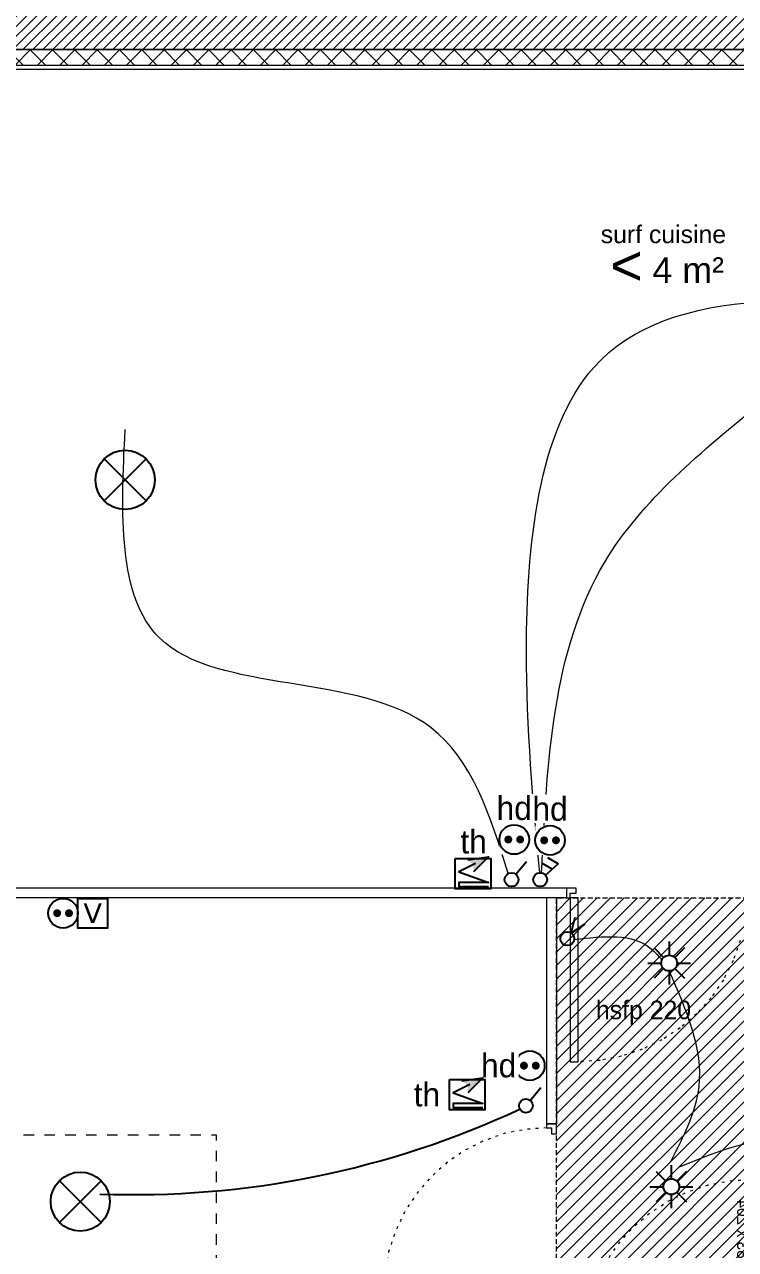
# Model space of a CAD drawing. Header units: centimetres. Extents: x 2738 to 7810, y 2495 to 5758.
# Drawn here: x 3680 to 4040, y 3674 to 4295 of the extents above; entities that cross this region are included whole.
import ezdxf

# ---------------------------------------------------------------- set-up
doc = ezdxf.new("R2010")
doc.units = ezdxf.units.CM
doc.header["$LTSCALE"] = 12.7
for name, pattern in [('Style de ligne -13', [0.295276, 0.19685, -0.098425]), ('Style de ligne -18', [0.328084, 0.109361, -0.218723]), ('VW-01', [0.83312, 0.41656, -0.41656])]:
    doc.linetypes.add(name, pattern=pattern)
for name, color, linetype, lineweight in [('B aménagement intérieur', 7, 'Continuous', 5), ('B Faux plafonds', 7, 'Continuous', 5), ('B GÈnÈral', 7, 'Continuous', 5), ('B Général', 7, 'Continuous', 5), ('C ANNOTATIONS-prestations', 7, 'Continuous', 5), ('prlm-ELEC-CFA', 1, 'Continuous', 25), ('prlm-ELEC-CFO', 1, 'Continuous', 25)]:
    doc.layers.add(name, color=color, linetype=linetype, lineweight=lineweight)
doc.styles.add('Eurostile', font='')
doc.styles.add('prlm-elec-cfa', font='comic.ttf', dxfattribs={"height": 12})
doc.styles.add('prlm-elec-cfo', font='comic.ttf', dxfattribs={"height": 12})
doc.styles.add('prlm-sejc', font='arial.ttf', dxfattribs={"height": 20})
doc.styles.get('Eurostile').set_extended_font_data('Eurostile')

# ---------------------------------------------------------------- blocks, each defined once
blk = doc.blocks.new('xi.PTCE')
at = {"layer": 'prlm-ELEC-CFO', "color": 0}
for points in [[(-10.61, 10.61), (10.61, -10.61)], [(10.61, 10.61), (-10.61, -10.61)]]:
    blk.add_lwpolyline(points, dxfattribs=at)
at = {"layer": 'prlm-ELEC-CFO', "color": 0, "linetype": 'ByBlock'}
blk.add_circle((0, 0), 15, dxfattribs=at)
blk = doc.blocks.new('xi.SA')
at = {"layer": 'prlm-ELEC-CFO', "color": 0}
blk.add_lwpolyline([(0.2, -1.28), (5.5, 5.28)], dxfattribs=at)
blk.add_circle((-2, -4), 3.5, dxfattribs=at)
blk = doc.blocks.new('xi.PCHD')
at = {"color": 0, "lineweight": 5}
blk.add_wipeout([(-7.5, -7.5), (7.5, -7.5), (7.5, 7.5), (-7.5, 7.5)], dxfattribs=at).dxf.layer = 'prlm-ELEC-CFO'
at = {"layer": 'prlm-ELEC-CFO', "color": 0, "linetype": 'ByBlock', "lineweight": 5, "const_width": 2}
for points in [[(-4, 0, 1), (-2, 0, 1)], [(2, 0, 1), (4, 0, 1)]]:
    blk.add_lwpolyline(points, format="xyb", close=True, dxfattribs=at)
at = {"layer": 'prlm-ELEC-CFO', "color": 0, "linetype": 'ByBlock', "lineweight": -2}
blk.add_circle((0, 0), 7.5, dxfattribs=at)
blk = doc.blocks.new('xi.PC')
at = {"color": 0, "lineweight": 5}
blk.add_wipeout([(-7.5, -7.5), (7.5, -7.5), (7.5, 7.5), (-7.5, 7.5)], dxfattribs=at).dxf.layer = 'prlm-ELEC-CFO'
at = {"layer": 'prlm-ELEC-CFO', "color": 0, "linetype": 'ByBlock', "lineweight": 5, "const_width": 2}
for points in [[(-4, 0, 1), (-2, 0, 1)], [(2, 0, 1), (4, 0, 1)]]:
    blk.add_lwpolyline(points, format="xyb", close=True, dxfattribs=at)
at = {"layer": 'prlm-ELEC-CFO', "color": 0, "linetype": 'ByBlock', "lineweight": -2}
blk.add_circle((0, 0), 7.5, dxfattribs=at)
blk = doc.blocks.new('xi.TV')
at = {"layer": 'prlm-ELEC-CFA', "color": 0, "linetype": 'ByBlock', "lineweight": -2, "flags": 128}
blk.add_lwpolyline([(-7.5, 7.5), (7.5, 7.5), (7.5, -7.5), (-7.5, -7.5)], close=True, dxfattribs=at)
at = {"layer": 'prlm-ELEC-CFA', "color": 0, "linetype": 'ByBlock', "insert": (0, 0), "char_height": 10, "width": 11.36, "attachment_point": 5}
blk.add_mtext('{\\fVerdana|b0|i0|c0|p34;V}', dxfattribs=at)
blk = doc.blocks.new('xi.SPOT')
at = {"color": 0, "lineweight": 5}
blk.add_wipeout([(-4, 0), (-2.83, -2.83), (0, -4), (2.83, -2.83), (4, 0), (2.83, 2.83), (0, 4), (-2.83, 2.83)], dxfattribs=at).dxf.layer = 'prlm-ELEC-CFO'
at = {"layer": 'prlm-ELEC-CFO', "color": 0, "linetype": 'ByBlock', "lineweight": -2, "flags": 128}
for points in [[(-7.69, 7.69), (-2.83, 2.83)], [(0, 10.88), (0, 4)], [(7.69, 7.69), (2.83, 2.83)], [(-10.88, 0), (-4, 0)], [(4, 0), (10.88, 0)], [(-2.83, -2.83), (-7.69, -7.69)], [(0, -4), (0, -10.88)], [(2.83, -2.83), (7.69, -7.69)]]:
    blk.add_lwpolyline(points, dxfattribs=at)
at = {"layer": 'prlm-ELEC-CFO', "color": 0, "linetype": 'ByBlock', "lineweight": -2}
blk.add_circle((0, 0), 4, dxfattribs=at)
blk = doc.blocks.new('xi.4m²')
at = {"color": 0}
blk.add_wipeout([(-34.54, 20.54), (34.54, 20.54), (34.54, -20.54), (-34.54, -20.54)], dxfattribs=at).dxf.layer = 'prlm-ELEC-CFO'
at = {"layer": 'prlm-ELEC-CFO', "color": 0, "attachment_point": 6, "line_spacing_factor": 0.8, "style": 'prlm-sejc'}
for s, insert, char_height in [('surf cuisine', (30.36, 8.9), 9), ('4 m²', (29.31, -9.19), 13)]:
    blk.add_mtext(s, dxfattribs=dict(at, insert=insert, char_height=char_height))
at = {"layer": 'prlm-ELEC-CFO', "color": 0, "style": 'prlm-sejc', "flags": 8}
blk.add_attdef('?', (-28.3, -16.79), '', height=20, dxfattribs=at)
blk = doc.blocks.new('xi.DA')
at = {"layer": 'prlm-ELEC-CFO', "color": 0}
for points in [[(0.61, -1.67), (7.04, 4.05), (1.81, 7.01)], [(4.05, 1.39), (-1.17, 4.34)]]:
    blk.add_lwpolyline(points, dxfattribs=at)
blk.add_circle((-2, -4), 3.5, dxfattribs=at)
blk = doc.blocks.new('xi.TH')
at = {"color": 0, "lineweight": 5}
blk.add_wipeout([(-7.5, -7.5), (7.5, -7.5), (7.5, 7.5), (-7.5, 7.5)], dxfattribs=at).dxf.layer = 'prlm-ELEC-CFA'
at = {"layer": 'prlm-ELEC-CFA', "lineweight": 5}
blk.add_hatch(color=0, dxfattribs=at).paths.add_polyline_path([(-3, 6), (-0.1, 3.7), (0, 0), (7.5, 7.5)])
at = {"layer": 'prlm-ELEC-CFA', "color": 0}
for points in [[(-3, 6), (7.5, 7.5), (0, 0)], [(0.95, 4.23), (-7.5, 0), (7.5, -5.5), (-7.5, -5.5), (-7.5, -7.5), (7.5, -7.5)]]:
    blk.add_lwpolyline(points, dxfattribs=at)
blk = doc.blocks.new('xi.VV')
at = {"layer": 'prlm-ELEC-CFO', "color": 0}
blk.add_lwpolyline([(6.95, 3.42), (0.01, -1.13), (1.91, 6.95)], dxfattribs=at)
blk.add_circle((-2, -4), 3.5, dxfattribs=at)
blk = doc.blocks.new('PP 80')
at = {"layer": 'B Général', "flags": 128}
blk.add_lwpolyline([(-43, 2.5), (-43, 85.5), (-39, 85.5), (-39, 2.5)], close=True, dxfattribs=at)
at = {"layer": 'B Général', "linetype": 'Style de ligne -18', "lineweight": 5, "flags": 128}
blk.add_lwpolyline([(46, 2.5), (45.27, 13.33), (43.1, 23.98), (39.53, 34.26), (34.61, 44), (28.44, 53.03), (21.1, 61.19), (12.74, 68.35), (3.5, 74.38), (-6.47, 79.18), (-17, 82.67), (-27.91, 84.79), (-39, 85.5)], dxfattribs=at)
at = {"layer": 'B Général', "color": 7, "linetype": 'Continuous', "lineweight": 5, "flags": 128}
for points in [[(-45, 2.5), (-43, 2.5), (-43, 0), (-40, 0), (-40, -2.5), (-45, -2.5)], [(48, 2.5), (46, 2.5), (46, 0), (43, 0), (43, -2.5), (48, -2.5), (48, -2.5), (48, -2.5), (48, 1.79), (48, 1.79)]]:
    blk.add_lwpolyline(points, close=True, dxfattribs=at)
at = {"layer": 'C ANNOTATIONS-prestations', "insert": (-37.5, 32.5), "char_height": 5.8825, "attachment_point": 1, "rotation": 90, "line_spacing_factor": 0.894142, "style": 'Eurostile'}
blk.add_mtext('PP 83 x 204', dxfattribs=at)
blk = doc.blocks.new('Groupe-3-1')
at = {"layer": 'B Général', "color": 7, "linetype": 'VW-01', "lineweight": 5}
blk.add_line((70, -114.99), (-70, -80.35), dxfattribs=at)
at = {"layer": 'B Général', "linetype": 'VW-01', "flags": 128}
for points in [[(-70, 35), (70, 35), (70, -155), (-70, -155)], [(-70, -114.99), (70, -114.99), (70, -155), (-70, -155)]]:
    blk.add_lwpolyline(points, close=True, dxfattribs=at)

msp = doc.modelspace()

# ---------------------------------------------------------------- hatches: boundary and pattern name
at = {"layer": 'B Faux plafonds', "linetype": 'Continuous', "lineweight": 5, "true_color": 0xaaaaaa}
h = msp.add_hatch(dxfattribs=at)
h.set_pattern_fill('F_P__SOFFITE', color=253, style=0, pattern_type=2)
h.set_pattern_definition([(45, (3868.3056, 3832.6527), (-3.52778, 3.30729), [])])
h.paths.add_polyline_path([(4069.44, 3783.39), (4104.44, 3783.39), (4104.44, 3852.49), (4189.44, 3852.49), (4189.44, 3626.8), (3949.44, 3626.8), (3949.44, 3852.39), (4069.46, 3852.39)])
at = {"layer": 'B GÈnÈral', "linetype": 'Continuous', "lineweight": 5}
h = msp.add_hatch(dxfattribs=at)
h.set_pattern_fill('50_BETON', style=0, pattern_type=2)
h.set_pattern_definition([(45, (0, 0), (2.4253472, -2.6458333), [])])
h.paths.add_polyline_path([(4298.76, 4300.39), (3381.46, 4300.39), (3376.06, 4282.39), (4298.76, 4282.39)])
at = {"layer": 'B GÈnÈral', "linetype": 'Continuous', "lineweight": 5, "true_color": 0x808080}
h = msp.add_hatch(dxfattribs=at)
h.set_pattern_fill('02_ISOLANT', color=8, style=0, pattern_type=2)
h.set_pattern_definition([(45, (0, 0), (-5.656854, 5.656854), []), (135, (0, 0), (5.656854, 5.656854), [])])
h.paths.add_polyline_path([(3536.92, 4282.39), (3544.92, 4274.39), (4123.43, 4274.39), (4123.43, 4282.39)])

# ---------------------------------------------------------------- linework, layer by layer
at = {"layer": 'B aménagement intérieur', "color": 7, "linetype": 'Style de ligne -13', "lineweight": 5, "flags": 128}
msp.add_lwpolyline([(4069.44, 3783.39), (4104.44, 3783.39), (4104.44, 3852.49), (4189.44, 3852.49), (4189.44, 3626.8), (3949.44, 3626.8), (3949.44, 3852.39), (4069.46, 3852.39)], close=True, dxfattribs=at)
at = {"layer": 'B Général', "color": 7, "linetype": 'Continuous', "lineweight": 18}
msp.add_line((3392.76, 4282.39), (4189.44, 4282.39), dxfattribs=at)
at = {"layer": 'B Général', "color": 7, "linetype": 'Continuous', "lineweight": 5}
for p, q in [((3392.76, 4282.39), (4189.44, 4282.39)), ((4123.43, 4282.39), (3546.92, 4282.39)), ((4123.43, 4274.39), (3544.92, 4274.39)), ((4123.43, 4272.39), (3546.92, 4272.39)), ((3954.45, 3857.39), (3546.92, 3857.39)), ((3954.45, 3857.39), (3954.45, 3852.39)), ((3959.45, 3857.39), (3954.45, 3857.39)), ((3954.45, 3857.39), (3954.45, 3852.39)), ((3959.45, 3854.89), (3959.45, 3857.39)), ((3944.44, 3852.39), (3546.92, 3852.39)), ((3944.44, 3852.39), (3944.44, 3737.85)), ((3954.45, 3852.39), (3949.44, 3852.39)), ((3949.44, 3852.39), (3949.44, 3737.85)), ((3954.45, 3852.39), (3956.45, 3852.39)), ((3956.45, 3852.39), (3956.45, 3854.89)), ((3956.45, 3854.89), (3959.45, 3854.89)), ((3944.44, 3737.85), (3949.44, 3737.85))]:
    msp.add_line(p, q, dxfattribs=at)
at = {"layer": 'B Général', "color": 7, "linetype": 'Continuous', "lineweight": 13}
for p, q in [((4123.43, 4282.39), (3546.92, 4282.39)), ((4123.43, 4272.39), (3546.92, 4272.39)), ((3954.45, 3857.39), (3546.92, 3857.39)), ((3954.45, 3852.39), (3546.92, 3852.39)), ((3944.44, 3852.39), (3944.44, 3737.85)), ((3949.44, 3852.39), (3949.44, 3737.85))]:
    msp.add_line(p, q, dxfattribs=at)
at = {"layer": 'B Général'}
for p, q in [((3956.45, 3852.39), (3956.45, 3769.39)), ((3960.45, 3852.39), (3956.45, 3852.39)), ((3960.45, 3769.39), (3960.45, 3852.39)), ((3956.45, 3769.39), (3960.45, 3769.39))]:
    msp.add_line(p, q, dxfattribs=at)
at = {"layer": 'B Général', "linetype": 'Style de ligne -18', "lineweight": 5}
for p, q in [((4042.55, 3830.91), (4038.98, 3820.63)), ((4038.98, 3820.63), (4034.06, 3810.89)), ((4034.06, 3810.89), (4027.88, 3801.86)), ((4027.88, 3801.86), (4020.55, 3793.7)), ((4020.55, 3793.7), (4012.19, 3786.54)), ((4012.19, 3786.54), (4002.95, 3780.51)), ((3992.97, 3775.71), (3982.45, 3772.22)), ((4002.95, 3780.51), (3992.97, 3775.71)), ((3971.54, 3770.1), (3960.45, 3769.39)), ((3982.45, 3772.22), (3971.54, 3770.1))]:
    msp.add_line(p, q, dxfattribs=at)
at = {"layer": 'B Général', "color": 7, "linetype": 'Continuous', "lineweight": 5, "flags": 128}
msp.add_lwpolyline([(3944.44, 3737.85), (3944.44, 3735.85), (3946.94, 3735.85), (3946.94, 3732.85), (3949.44, 3732.85), (3949.44, 3737.85), (3949.44, 3737.85), (3949.44, 3737.85), (3945.16, 3737.85), (3945.16, 3737.85)], close=True, dxfattribs=at)
at = {"layer": 'B Général', "linetype": 'Style de ligne -18', "lineweight": 5, "flags": 128}
msp.add_lwpolyline([(3944.44, 3735.85), (3933.61, 3735.12), (3922.96, 3732.95), (3912.68, 3729.38), (3902.94, 3724.46), (3893.92, 3718.28), (3885.75, 3710.95), (3878.59, 3702.59), (3872.56, 3693.35), (3867.76, 3683.37), (3864.27, 3672.85), (3862.15, 3661.94), (3861.44, 3650.85)], dxfattribs=at)
at = {"layer": 'prlm-ELEC-CFO', "lineweight": 13}
for points in [[(3941.88, 3865.1), (3973.89, 4022.53), (4053.83, 4104.02)], [(3925.03, 3864.76), (3885.68, 3938.82), (3748.33, 3984.03), (3730.69, 4089.77)]]:
    msp.add_spline(points, degree=3, dxfattribs=at)

# ---------------------------------------------------------------- block references
at = {"layer": 'B Général'}
msp.add_blockref('Groupe-3-1', (3706.92, 3697.39), dxfattribs=at)
at = {"layer": 'B Général', "color": 7, "xscale": -1}
msp.add_blockref('PP 80', (4009.44, 3624.3), dxfattribs=at)
at = {"layer": 'prlm-ELEC-CFO'}
msp.add_blockref('xi.4m²', (4005.11, 4179.84), dxfattribs=at).add_auto_attribs({'?': '<'})
for name, p in [('xi.PTCE', (3730.74, 4064.31)), ('xi.SA', (3928.67, 3865.67)), ('xi.DA', (3943.19, 3865.67)), ('xi.VV', (3956.96, 3835.77)), ('xi.SA', (3935.96, 3751.07)), ('xi.PTCE', (3708, 3698.5))]:
    msp.add_blockref(name, p, dxfattribs=at)

# ---------------------------------------------------------------- texts
at = {"layer": 'C ANNOTATIONS-prestations', "insert": (3969.44, 3788.11), "char_height": 9.412, "width": 70.1328, "attachment_point": 7, "line_spacing_factor": 0.894142, "style": 'Eurostile'}
msp.add_mtext('hsfp 220', dxfattribs=at)
at = {"layer": 'prlm-ELEC-CFO', "lineweight": 20, "insert": (3883.74, 3752.68), "char_height": 12, "attachment_point": 5, "line_spacing_factor": 0.8, "style": 'prlm-elec-cfa', "bg_fill": 3, "box_fill_scale": 1.1, "bg_fill_color": 256, "bg_fill_transparency": 0}
msp.add_mtext('th', dxfattribs=at)

# ---------------------------------------------------------------- next in the draw order: linework, layer by layer
at = {"layer": 'prlm-ELEC-CFO', "lineweight": 13}
msp.add_spline([(3940.98, 3865.16), (3934.25, 3977.89), (3968.31, 4121.3), (4168.11, 4149.67)], degree=3, dxfattribs=at)

# ---------------------------------------------------------------- next in the draw order: block references
at = {"layer": 'prlm-ELEC-CFO'}
for name, p in [('xi.TH', (3907.43, 3865.67)), ('xi.PC', (3699.27, 3844.67)), ('xi.SPOT', (4006.61, 3819.4)), ('xi.PCHD', (3935.96, 3767.4)), ('xi.SPOT', (4007.67, 3706.05))]:
    msp.add_blockref(name, p, dxfattribs=at)

# ---------------------------------------------------------------- next in the draw order: linework, layer by layer
at = {"layer": 'prlm-ELEC-CFO', "lineweight": 13}
for points in [[(3958.44, 3831.34), (3997.7, 3826.47), (4002.92, 3820.94)], [(4007.67, 3719.18), (4021.74, 3756.72), (4006.61, 3815.4)], [(4111, 3715.85), (4072.09, 3730.08), (4011.6, 3715.93)]]:
    msp.add_spline(points, degree=3, dxfattribs=at)

# ---------------------------------------------------------------- next in the draw order: block references
at = {"layer": 'prlm-ELEC-CFA'}
msp.add_blockref('xi.TV', (3714.29, 3844.67), dxfattribs=at)
at = {"layer": 'prlm-ELEC-CFO'}
msp.add_blockref('xi.PCHD', (3928.02, 3882.03), dxfattribs=at)

# ---------------------------------------------------------------- next in the draw order: texts
at = {"layer": 'prlm-ELEC-CFO', "lineweight": 20, "insert": (3920.13, 3767.4), "char_height": 12, "attachment_point": 5, "line_spacing_factor": 0.8, "style": 'prlm-elec-cfo', "bg_fill": 3, "box_fill_scale": 1.1, "bg_fill_color": 256, "bg_fill_transparency": 0}
msp.add_mtext('hd', dxfattribs=at)

# ---------------------------------------------------------------- next in the draw order: block references
at = {"layer": 'prlm-ELEC-CFO'}
msp.add_blockref('xi.TH', (3904.53, 3753.67), dxfattribs=at)

# ---------------------------------------------------------------- next in the draw order: texts
at = {"layer": 'prlm-ELEC-CFO', "lineweight": 20, "insert": (3928.02, 3897.86), "char_height": 12, "attachment_point": 5, "line_spacing_factor": 0.8, "style": 'prlm-elec-cfo', "bg_fill": 3, "box_fill_scale": 1.1, "bg_fill_color": 256, "bg_fill_transparency": 0}
msp.add_mtext('hd', dxfattribs=at)

# ---------------------------------------------------------------- next in the draw order: linework, layer by layer
at = {"layer": 'prlm-ELEC-CFO'}
msp.add_lwpolyline([(3895.17, 3760.47), (3913.2, 3760.47), (3913.2, 3745.05), (3895.17, 3745.05)], close=True, dxfattribs=at)
msp.add_arc((3735.28, 4164.52), 462.5, 267.84442, 295.00863, dxfattribs=at)

# ---------------------------------------------------------------- next in the draw order: block references
msp.add_blockref('xi.PCHD', (3946.2, 3881.62), dxfattribs=at)

# ---------------------------------------------------------------- next in the draw order: texts
at = {"layer": 'prlm-ELEC-CFA', "lineweight": 20, "insert": (3907.43, 3880.88), "char_height": 12, "attachment_point": 5, "line_spacing_factor": 0.8, "style": 'prlm-elec-cfa', "bg_fill": 3, "box_fill_scale": 1.1, "bg_fill_color": 256, "bg_fill_transparency": 0}
msp.add_mtext('th', dxfattribs=at)

# ---------------------------------------------------------------- next in the draw order: texts
at = {"layer": 'prlm-ELEC-CFO', "lineweight": 20, "char_height": 12, "attachment_point": 5, "line_spacing_factor": 0.8, "bg_fill": 3, "box_fill_scale": 1.1, "bg_fill_color": 256, "bg_fill_transparency": 0}
for s, insert, style in [('hd', (3946.2, 3897.45), 'prlm-elec-cfo'), ('th', (3907.43, 3880.88), 'prlm-elec-cfa')]:
    msp.add_mtext(s, dxfattribs=dict(at, insert=insert, style=style))

# ---------------------------------------------------------------- next in the draw order: linework, layer by layer
at = {"layer": 'prlm-ELEC-CFO'}
msp.add_lwpolyline([(3898.07, 3872.47), (3916.09, 3872.47), (3916.09, 3857.05), (3898.07, 3857.05)], close=True, dxfattribs=at)

doc.saveas('drawing.dxf')
